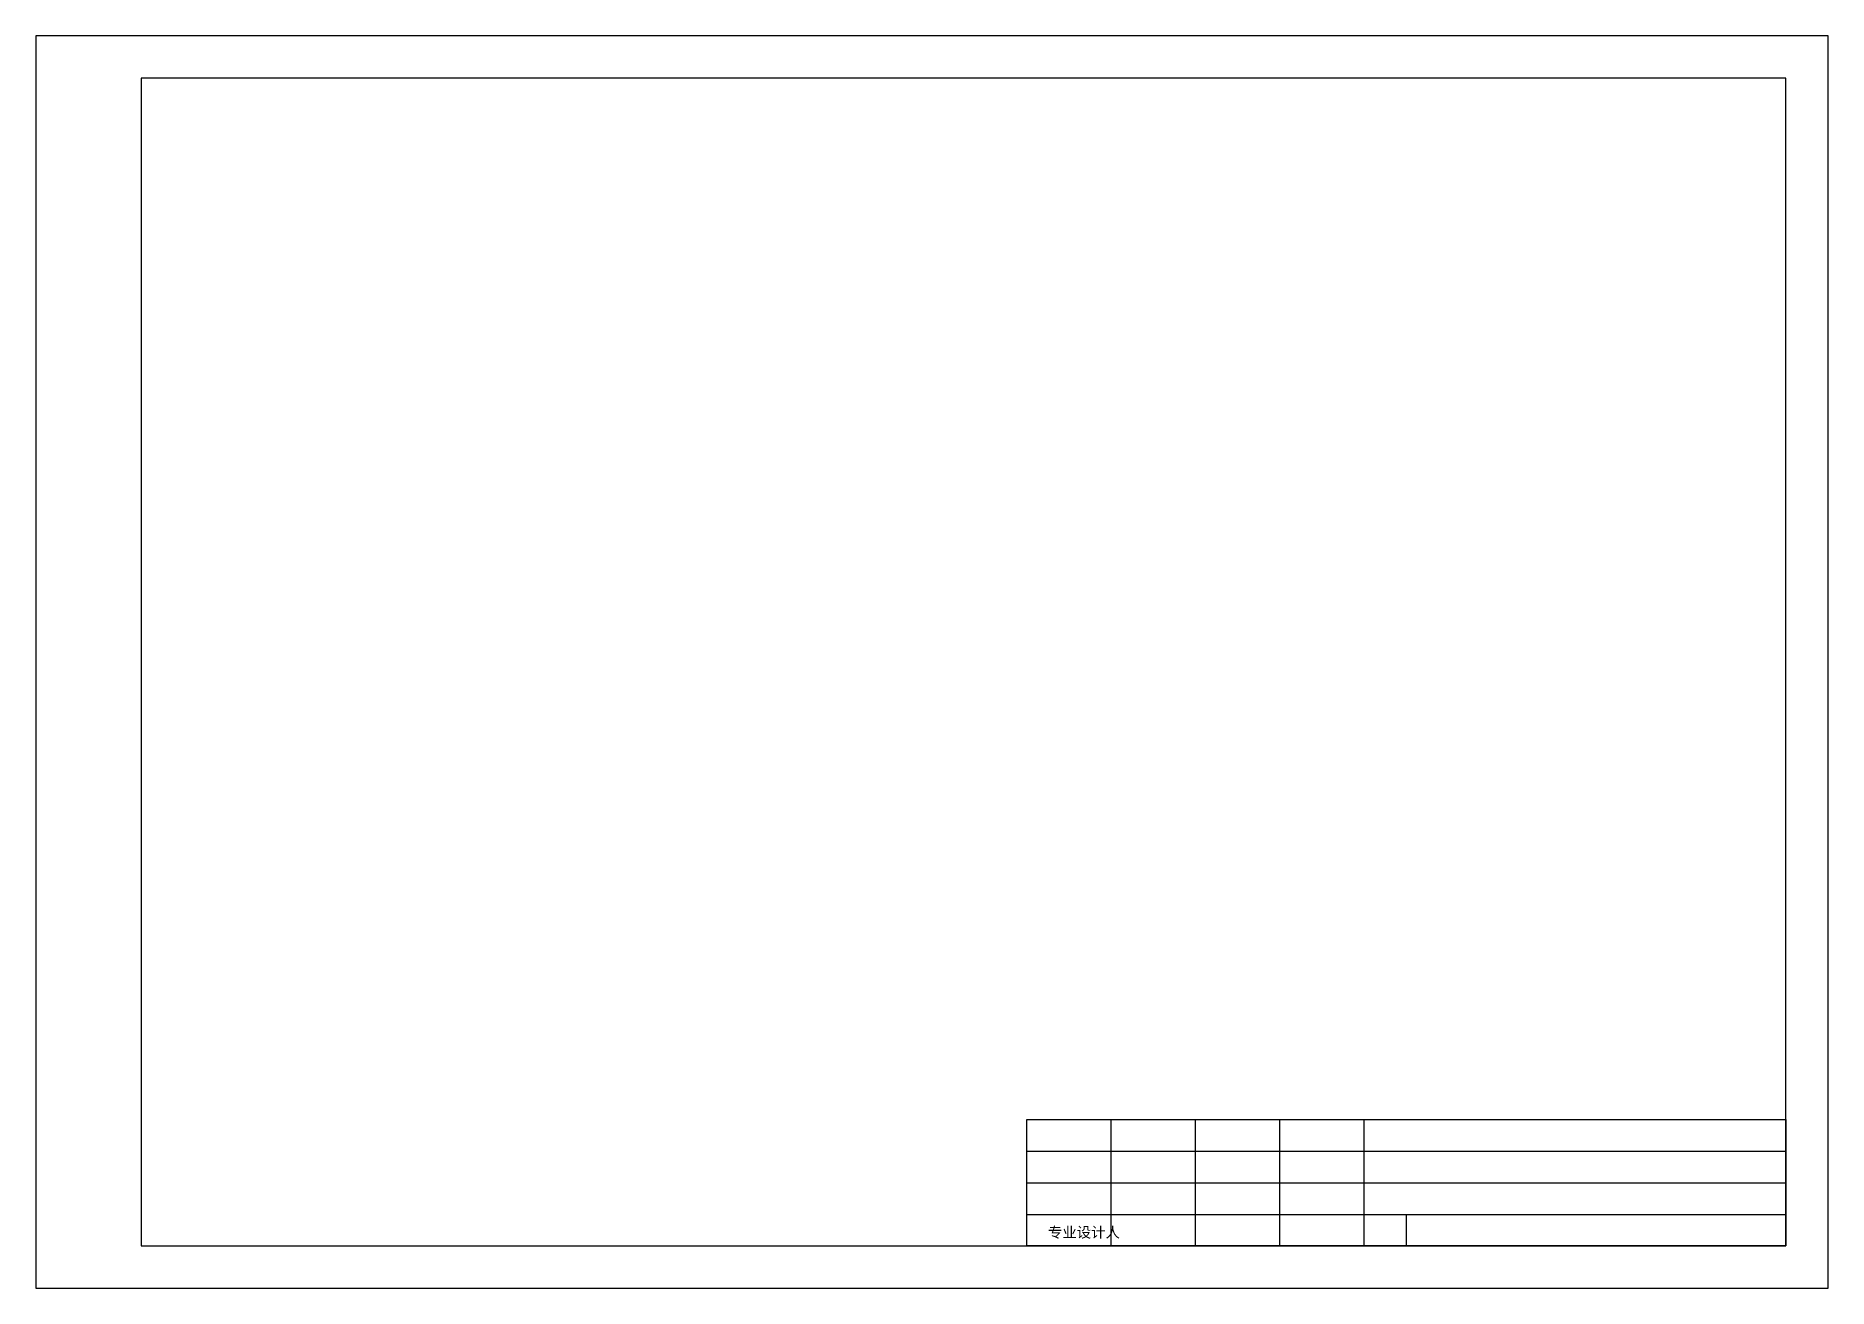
# Model space of a CAD drawing. Header units: metres. Extents: x 0 to 425, y 0 to 297.
import ezdxf

# ---------------------------------------------------------------- set-up
doc = ezdxf.new("R2010")
doc.units = ezdxf.units.M
doc.layers.add('border', color=7, linetype='Continuous')
doc.layers.add('outline_border', color=5, linetype='Continuous')
doc.styles.add('LiberationSerif', font='LiberationSerif-Regular.ttf')

# ---------------------------------------------------------------- blocks, each defined once
blk = doc.blocks.new('outline_border')
blk.add_lwpolyline([(0, 0), (425, 0), (425, 297), (0, 297), (0, 0)])
blk = doc.blocks.new('border')
blk.add_lwpolyline([(0, 0), (390, 0), (390, 277), (0, 277), (0, 0)])
blk = doc.blocks.new('title')
for points in [[(0, 0), (0, 30), (180, 30), (180, 0), (0, 0)], [(0, 30), (180, 30)], [(20, 0), (20, 30)], [(40, 0), (40, 30)], [(60, 0), (60, 30)], [(80, 0), (80, 30)], [(0, 22.5), (180, 22.5)], [(0, 15), (180, 15)], [(0, 7.5), (180, 7.5)], [(90, 0), (90, 7.5)]]:
    blk.add_lwpolyline(points)
at = {"style": 'LiberationSerif'}
blk.add_text('专业设计人', height=2.5, dxfattribs=at).set_placement((5, 2))

msp = doc.modelspace()

# ---------------------------------------------------------------- block references
at = {"layer": 'border'}
for name, p in [('border', (25, 10)), ('title', (235, 10))]:
    msp.add_blockref(name, p, dxfattribs=at)
at = {"layer": 'outline_border'}
msp.add_blockref('outline_border', (0, 0), dxfattribs=at)

doc.saveas('drawing.dxf')
